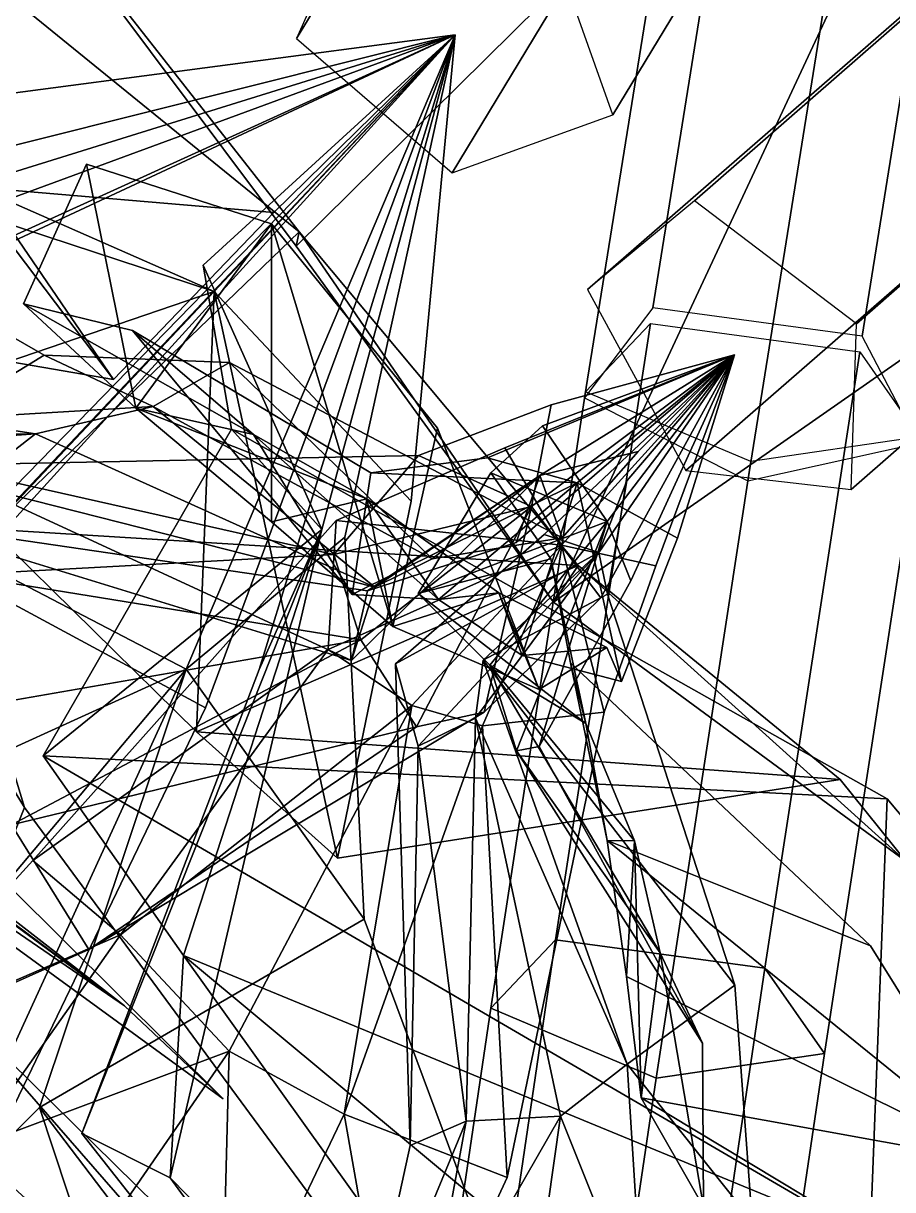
# Model space of a CAD drawing. Header units: metres. Extents: x -488 to 282, y -579 to 399.
# Drawn here: x -252.15 to -238.65, y -364.3 to -346.18 of the extents above; entities that cross this region are included whole.
import ezdxf

# ---------------------------------------------------------------- set-up
doc = ezdxf.new("R2010")
doc.units = ezdxf.units.M

msp = doc.modelspace()

# ---------------------------------------------------------------- linework, layer by layer
at = {"layer": 'coreopsi_1InfInt', "color": 3}
for points in [[(-240.9213, -341.5443, 255.2567), (-242.3729, -350.5977, 260.4848), (-243.4318, -351.9941, 257.7723), (-241.9906, -343.005, 252.5825)], [(-237.6701, -341.9855, 255.3954), (-239.1217, -351.0389, 260.6235), (-242.3729, -350.5977, 260.4848), (-240.9213, -341.5443, 255.2567)], [(-236.8083, -343.7083, 252.8035), (-238.2495, -352.6974, 257.9933), (-239.1217, -351.0389, 260.6235), (-237.6701, -341.9855, 255.3954)], [(-241.9906, -343.005, 252.5825), (-243.4318, -351.9941, 257.7723), (-240.898, -353.2843, 256.2413), (-239.4632, -344.3347, 251.075)], [(-239.4632, -344.3347, 251.075), (-240.898, -353.2843, 256.2413), (-238.2495, -352.6974, 257.9933), (-236.8083, -343.7083, 252.8035)]]:
    msp.add_3dface(points, dxfattribs=at)
at = {"layer": 'coreopsi_1Pdcel', "color": 3}
for points in [[(-243.3317, -338.3416, 257.303), (-246.9448, -344.2492, 264.7418), (-247.9069, -346.4157, 262.5487), (-244.2194, -340.3623, 254.9455)], [(-239.1843, -341.307, 256.1175), (-242.9927, -347.5978, 263.9882), (-243.9251, -344.9756, 265.6263), (-240.2377, -338.9222, 258.0232)], [(-244.2194, -340.3623, 254.9455), (-247.9069, -346.4157, 262.5487), (-245.4907, -348.5013, 262.0574), (-241.6823, -342.2105, 254.1867)], [(-241.6823, -342.2105, 254.1867), (-245.4907, -348.5013, 262.0574), (-242.9927, -347.5978, 263.9882), (-239.1843, -341.307, 256.1175)], [(-235.8844, -343.8315, 64.8122), (-241.7273, -348.9352, 71.753), (-243.3895, -350.313, 69.3364), (-237.269, -344.9812, 62.1173)], [(-233.5367, -345.8803, 65.7023), (-239.209, -350.8438, 72.4722), (-241.7273, -348.9352, 71.753), (-235.8844, -343.8315, 64.8122)], [(-237.269, -344.9812, 62.1173), (-243.3895, -350.313, 69.3364), (-241.8613, -353.126, 68.5545), (-235.7408, -347.7942, 61.3354)], [(-233.4485, -348.3153, 63.5659), (-239.2914, -353.4189, 70.5067), (-239.209, -350.8438, 72.4722), (-233.5367, -345.8803, 65.7023)], [(-235.7408, -347.7942, 61.3354), (-241.8613, -353.126, 68.5545), (-239.2914, -353.4189, 70.5067), (-233.4485, -348.3153, 63.5659)], [(-242.4107, -350.8384, 260.6046), (-243.8829, -360.4156, 264.6508), (-244.8893, -361.4772, 261.7717), (-243.4171, -351.9001, 257.7256)], [(-239.1595, -351.2797, 260.7433), (-240.6317, -360.8568, 264.7894), (-243.8829, -360.4156, 264.6508), (-242.4107, -350.8384, 260.6046)], [(-238.2347, -352.6034, 257.9466), (-239.707, -362.1805, 261.9927), (-240.6317, -360.8568, 264.7894), (-239.1595, -351.2797, 260.7433)], [(-243.4171, -351.9001, 257.7256), (-244.8893, -361.4772, 261.7717), (-242.3232, -362.5618, 260.1384), (-240.851, -352.9846, 256.0922)], [(-240.851, -352.9846, 256.0922), (-242.3232, -362.5618, 260.1384), (-239.707, -362.1805, 261.9927), (-238.2347, -352.6034, 257.9466)], [(-243.8829, -360.4156, 264.6508), (-245.3994, -370.6724, 267.5707), (-246.3526, -371.3813, 264.5677), (-244.8893, -361.4772, 261.7717)], [(-240.6317, -360.8568, 264.7894), (-242.1481, -371.1136, 267.7093), (-245.3994, -370.6724, 267.5707), (-243.8829, -360.4156, 264.6508)], [(-239.707, -362.1805, 261.9927), (-241.1703, -372.0846, 264.7888), (-242.1481, -371.1136, 267.7093), (-240.6317, -360.8568, 264.7894)], [(-244.8893, -361.4772, 261.7717), (-246.3526, -371.3813, 264.5677), (-243.7539, -372.2491, 262.8583), (-242.3232, -362.5618, 260.1384)], [(-242.3232, -362.5618, 260.1384), (-243.7539, -372.2491, 262.8583), (-241.1703, -372.0846, 264.7888), (-239.707, -362.1805, 261.9927)]]:
    msp.add_3dface(points, dxfattribs=at)
at = {"layer": 'coreopsi_1Petal1', "color": 3}
for points in [[(-235.7093, -337.5787, 332.8195), (-252.4418, -343.5858, 312.4415), (-247.9126, -349.6403, 311.3873)], [(-235.7093, -337.5787, 332.8195), (-247.9126, -349.6403, 311.3873), (-252.4418, -343.5858, 312.4415)], [(-247.9126, -349.6403, 311.3873), (-243.9171, -355.1699, 310.3417), (-235.7093, -337.5787, 332.8195)], [(-247.9126, -349.6403, 311.3873), (-235.7093, -337.5787, 332.8195), (-243.9171, -355.1699, 310.3417)], [(-243.9171, -355.1699, 310.3417), (-233.0797, -347.6108, 326.2476), (-235.7093, -337.5787, 332.8195)], [(-243.9171, -355.1699, 310.3417), (-235.7093, -337.5787, 332.8195), (-233.0797, -347.6108, 326.2476)], [(-250.7506, -351.7118, 282.6171), (-258.5652, -340.2664, 297.9272), (-256.0791, -350.7954, 284.2635)], [(-250.7506, -351.7118, 282.6171), (-256.0791, -350.7954, 284.2635), (-258.5652, -340.2664, 297.9272)], [(-235.2152, -346.6649, 50.2486), (-242.8921, -342.4447, 51.9), (-236.2393, -345.9399, 47.6554)], [(-235.2152, -346.6649, 50.2486), (-236.2393, -345.9399, 47.6554), (-242.8921, -342.4447, 51.9)], [(-252.4418, -343.5858, 312.4415), (-252.5388, -345.623, 300.3341), (-247.8648, -349.4185, 300.7502)], [(-252.4418, -343.5858, 312.4415), (-247.8648, -349.4185, 300.7502), (-252.5388, -345.623, 300.3341)], [(-247.9126, -349.6403, 311.3873), (-252.4418, -343.5858, 312.4415), (-247.8648, -349.4185, 300.7502)], [(-247.9126, -349.6403, 311.3873), (-247.8648, -349.4185, 300.7502), (-252.4418, -343.5858, 312.4415)], [(-247.8648, -349.4185, 300.7502), (-252.5388, -345.623, 300.3341), (-252.6664, -354.0339, 284.3006)], [(-247.8648, -349.4185, 300.7502), (-252.6664, -354.0339, 284.3006), (-252.5388, -345.623, 300.3341)], [(-253.0247, -348.7104, 273.2462), (-255.7689, -351.0527, 269.7532), (-245.4458, -346.3568, 263.7885)], [(-253.0247, -348.7104, 273.2462), (-245.4458, -346.3568, 263.7885), (-255.7689, -351.0527, 269.7532)], [(-245.4458, -346.3568, 263.7885), (-255.1933, -349.9435, 268.7256), (-253.4584, -354.5793, 268.3291)], [(-245.4458, -346.3568, 263.7885), (-253.4584, -354.5793, 268.3291), (-255.1933, -349.9435, 268.7256)], [(-245.4458, -346.3568, 263.7885), (-252.8304, -347.3282, 272.5508), (-255.1352, -350.8815, 269.9586)], [(-245.4458, -346.3568, 263.7885), (-255.1352, -350.8815, 269.9586), (-252.8304, -347.3282, 272.5508)], [(-255.1352, -350.8815, 269.9586), (-253.5679, -355.278, 268.106), (-245.4458, -346.3568, 263.7885)], [(-255.1352, -350.8815, 269.9586), (-245.4458, -346.3568, 263.7885), (-253.5679, -355.278, 268.106)], [(-249.189, -350.3438, 274.8574), (-253.6038, -348.404, 273.4556), (-245.4458, -346.3568, 263.7885)], [(-249.189, -350.3438, 274.8574), (-245.4458, -346.3568, 263.7885), (-253.6038, -348.404, 273.4556)], [(-253.4584, -354.5793, 268.3291), (-249.3241, -356.8104, 270.1035), (-245.4458, -346.3568, 263.7885)], [(-253.4584, -354.5793, 268.3291), (-245.4458, -346.3568, 263.7885), (-249.3241, -356.8104, 270.1035)], [(-245.4458, -346.3568, 263.7885), (-253.0561, -354.4243, 266.8305), (-249.6227, -356.2126, 269.9403)], [(-245.4458, -346.3568, 263.7885), (-249.6227, -356.2126, 269.9403), (-253.0561, -354.4243, 266.8305)], [(-245.4458, -346.3568, 263.7885), (-248.2621, -349.1183, 274.5911), (-253.0247, -348.7104, 273.2462)], [(-245.4458, -346.3568, 263.7885), (-253.0247, -348.7104, 273.2462), (-248.2621, -349.1183, 274.5911)], [(-249.6227, -356.2126, 269.9403), (-247.159, -354.1617, 273.8058), (-245.4458, -346.3568, 263.7885)], [(-249.6227, -356.2126, 269.9403), (-245.4458, -346.3568, 263.7885), (-247.159, -354.1617, 273.8058)], [(-247.5122, -354.0416, 273.2279), (-249.36, -349.9364, 275.4531), (-245.4458, -346.3568, 263.7885)], [(-247.5122, -354.0416, 273.2279), (-245.4458, -346.3568, 263.7885), (-249.36, -349.9364, 275.4531)], [(-245.4458, -346.3568, 263.7885), (-246.1248, -353.599, 272.696), (-249.189, -350.3438, 274.8574)], [(-245.4458, -346.3568, 263.7885), (-249.189, -350.3438, 274.8574), (-246.1248, -353.599, 272.696)], [(-245.4458, -346.3568, 263.7885), (-248.4878, -356.2143, 268.8708), (-247.5122, -354.0416, 273.2279)], [(-245.4458, -346.3568, 263.7885), (-247.5122, -354.0416, 273.2279), (-248.4878, -356.2143, 268.8708)], [(-251.8281, -351.3312, 84.06635), (-258.4596, -347.5121, 85.2788), (-253.4537, -352.3252, 82.4421)], [(-251.8281, -351.3312, 84.06635), (-253.4537, -352.3252, 82.4421), (-258.4596, -347.5121, 85.2788)], [(-238.4435, -359.1935, 309.1234), (-233.0797, -347.6108, 326.2476), (-243.9171, -355.1699, 310.3417)], [(-238.4435, -359.1935, 309.1234), (-243.9171, -355.1699, 310.3417), (-233.0797, -347.6108, 326.2476)], [(-256.8825, -352.969, 283.4609), (-256.2684, -348.0168, 279.9844), (-249.189, -350.3438, 274.8574)], [(-256.8825, -352.969, 283.4609), (-249.189, -350.3438, 274.8574), (-256.2684, -348.0168, 279.9844)], [(-249.189, -350.3438, 274.8574), (-256.2684, -348.0168, 279.9844), (-253.6038, -348.404, 273.4556)], [(-249.189, -350.3438, 274.8574), (-253.6038, -348.404, 273.4556), (-256.2684, -348.0168, 279.9844)], [(-250.4036, -352.1539, 85.7413), (-251.173, -348.3673, 92.2338), (-252.1516, -350.5338, 84.1123)], [(-250.4036, -352.1539, 85.7413), (-252.1516, -350.5338, 84.1123), (-251.173, -348.3673, 92.2338)], [(-248.2973, -349.2904, 94.8851), (-251.173, -348.3673, 92.2338), (-250.4036, -352.1539, 85.7413)], [(-248.2973, -349.2904, 94.8851), (-250.4036, -352.1539, 85.7413), (-251.173, -348.3673, 92.2338)], [(-253.0247, -348.7104, 273.2462), (-250.7506, -351.7118, 282.6171), (-256.0791, -350.7954, 284.2635)], [(-253.0247, -348.7104, 273.2462), (-256.0791, -350.7954, 284.2635), (-250.7506, -351.7118, 282.6171)], [(-248.2621, -349.1183, 274.5911), (-250.7506, -351.7118, 282.6171), (-253.0247, -348.7104, 273.2462)], [(-248.2621, -349.1183, 274.5911), (-253.0247, -348.7104, 273.2462), (-250.7506, -351.7118, 282.6171)], [(-248.2973, -349.2904, 94.8851), (-250.4036, -352.1539, 85.7413), (-248.2989, -353.9239, 86.06894)], [(-248.2973, -349.2904, 94.8851), (-248.2989, -353.9239, 86.06894), (-250.4036, -352.1539, 85.7413)], [(-248.2989, -353.9239, 86.06894), (-246.4109, -355.549, 86.3204), (-248.2973, -349.2904, 94.8851)], [(-248.2989, -353.9239, 86.06894), (-248.2973, -349.2904, 94.8851), (-246.4109, -355.549, 86.3204)], [(-246.4109, -355.549, 86.3204), (-245.7194, -352.4674, 93.1246), (-248.2973, -349.2904, 94.8851)], [(-246.4109, -355.549, 86.3204), (-248.2973, -349.2904, 94.8851), (-245.7194, -352.4674, 93.1246)], [(-252.6664, -354.0339, 284.3006), (-243.5344, -354.5982, 299.1338), (-247.8648, -349.4185, 300.7502)], [(-252.6664, -354.0339, 284.3006), (-247.8648, -349.4185, 300.7502), (-243.5344, -354.5982, 299.1338)], [(-247.8648, -349.4185, 300.7502), (-243.9171, -355.1699, 310.3417), (-247.9126, -349.6403, 311.3873)], [(-247.8648, -349.4185, 300.7502), (-247.9126, -349.6403, 311.3873), (-243.9171, -355.1699, 310.3417)], [(-247.8648, -349.4185, 300.7502), (-243.5344, -354.5982, 299.1338), (-243.9171, -355.1699, 310.3417)], [(-247.8648, -349.4185, 300.7502), (-243.9171, -355.1699, 310.3417), (-243.5344, -354.5982, 299.1338)], [(-256.1708, -351.7409, 231.0358), (-252.1332, -358.361, 238.7189), (-254.7866, -349.6075, 236.88)], [(-256.1708, -351.7409, 231.0358), (-254.7866, -349.6075, 236.88), (-252.1332, -358.361, 238.7189)], [(-247.5122, -354.0416, 273.2279), (-248.9202, -352.4821, 282.0259), (-249.36, -349.9364, 275.4531)], [(-247.5122, -354.0416, 273.2279), (-249.36, -349.9364, 275.4531), (-248.9202, -352.4821, 282.0259)], [(-252.6664, -354.0339, 284.3006), (-256.8825, -352.969, 283.4609), (-249.189, -350.3438, 274.8574)], [(-252.6664, -354.0339, 284.3006), (-249.189, -350.3438, 274.8574), (-256.8825, -352.969, 283.4609)], [(-249.189, -350.3438, 274.8574), (-249.464, -357.1829, 284.2493), (-252.6664, -354.0339, 284.3006)], [(-249.189, -350.3438, 274.8574), (-252.6664, -354.0339, 284.3006), (-249.464, -357.1829, 284.2493)], [(-249.189, -350.3438, 274.8574), (-247.2706, -359.1448, 279.4241), (-249.464, -357.1829, 284.2493)], [(-249.189, -350.3438, 274.8574), (-249.464, -357.1829, 284.2493), (-247.2706, -359.1448, 279.4241)], [(-246.1248, -353.599, 272.696), (-247.2706, -359.1448, 279.4241), (-249.189, -350.3438, 274.8574)], [(-246.1248, -353.599, 272.696), (-249.189, -350.3438, 274.8574), (-247.2706, -359.1448, 279.4241)], [(-248.5786, -352.5651, 81.6992), (-252.1516, -350.5338, 84.1123), (-250.4559, -350.9486, 80.4317)], [(-248.5786, -352.5651, 81.6992), (-250.4559, -350.9486, 80.4317), (-252.1516, -350.5338, 84.1123)], [(-250.4036, -352.1539, 85.7413), (-252.1516, -350.5338, 84.1123), (-248.5786, -352.5651, 81.6992)], [(-250.4036, -352.1539, 85.7413), (-248.5786, -352.5651, 81.6992), (-252.1516, -350.5338, 84.1123)], [(-250.5806, -361.4425, 264.9748), (-257.9437, -356.0233, 266.0437), (-264.412, -350.6892, 250.9061)], [(-250.5806, -361.4425, 264.9748), (-264.412, -350.6892, 250.9061), (-257.9437, -356.0233, 266.0437)], [(-250.5806, -361.4425, 264.9748), (-264.412, -350.6892, 250.9061), (-261.1226, -353.5982, 246.3287)], [(-250.5806, -361.4425, 264.9748), (-261.1226, -353.5982, 246.3287), (-264.412, -350.6892, 250.9061)], [(-247.0416, -355.0524, 75.4941), (-250.4559, -350.9486, 80.4317), (-246.7529, -353.1629, 74.3922)], [(-247.0416, -355.0524, 75.4941), (-246.7529, -353.1629, 74.3922), (-250.4559, -350.9486, 80.4317)], [(-248.5786, -352.5651, 81.6992), (-250.4559, -350.9486, 80.4317), (-247.0416, -355.0524, 75.4941)], [(-248.5786, -352.5651, 81.6992), (-247.0416, -355.0524, 75.4941), (-250.4559, -350.9486, 80.4317)], [(-250.1342, -352.1288, 80.08927), (-251.8281, -351.3312, 84.06635), (-253.4537, -352.3252, 82.4421)], [(-250.1342, -352.1288, 80.08927), (-253.4537, -352.3252, 82.4421), (-251.8281, -351.3312, 84.06635)], [(-248.9506, -351.4486, 81.4398), (-251.8281, -351.3312, 84.06635), (-250.1342, -352.1288, 80.08927)], [(-248.9506, -351.4486, 81.4398), (-250.1342, -352.1288, 80.08927), (-251.8281, -351.3312, 84.06635)], [(-243.5486, -353.3139, 73.7014), (-244.9428, -352.9266, 72.5946), (-241.1037, -351.3294, 70.5164)], [(-243.5486, -353.3139, 73.7014), (-241.1037, -351.3294, 70.5164), (-244.9428, -352.9266, 72.5946)], [(-241.1037, -351.3294, 70.5164), (-244.6732, -352.77, 72.1251), (-243.7905, -354.2828, 72.5457)], [(-241.1037, -351.3294, 70.5164), (-243.7905, -354.2828, 72.5457), (-244.6732, -352.77, 72.1251)], [(-244.1301, -353.1999, 73.237), (-244.4951, -354.2428, 71.7887), (-241.1037, -351.3294, 70.5164)], [(-244.1301, -353.1999, 73.237), (-241.1037, -351.3294, 70.5164), (-244.4951, -354.2428, 71.7887)], [(-241.1037, -351.3294, 70.5164), (-243.9501, -352.1055, 73.466), (-244.2594, -353.6827, 72.6525)], [(-241.1037, -351.3294, 70.5164), (-244.2594, -353.6827, 72.6525), (-243.9501, -352.1055, 73.466)], [(-244.2594, -353.6827, 72.6525), (-243.1806, -355.1001, 72.2706), (-241.1037, -351.3294, 70.5164)], [(-244.2594, -353.6827, 72.6525), (-241.1037, -351.3294, 70.5164), (-243.1806, -355.1001, 72.2706)], [(-241.1037, -351.3294, 70.5164), (-242.5995, -352.828, 74.1111), (-244.1301, -353.1999, 73.237)], [(-241.1037, -351.3294, 70.5164), (-244.1301, -353.1999, 73.237), (-242.5995, -352.828, 74.1111)], [(-243.0796, -353.9141, 73.5945), (-244.0888, -352.4296, 73.9057), (-241.1037, -351.3294, 70.5164)], [(-243.0796, -353.9141, 73.5945), (-241.1037, -351.3294, 70.5164), (-244.0888, -352.4296, 73.9057)], [(-241.1037, -351.3294, 70.5164), (-244.0632, -354.118, 71.4488), (-243.209, -354.3969, 73.01007)], [(-241.1037, -351.3294, 70.5164), (-243.209, -354.3969, 73.01007), (-244.0632, -354.118, 71.4488)], [(-243.7905, -354.2828, 72.5457), (-242.3266, -354.6031, 73.5817), (-241.1037, -351.3294, 70.5164)], [(-243.7905, -354.2828, 72.5457), (-241.1037, -351.3294, 70.5164), (-242.3266, -354.6031, 73.5817)], [(-241.1037, -351.3294, 70.5164), (-241.9895, -354.1761, 73.4348), (-243.5486, -353.3139, 73.7014)], [(-241.1037, -351.3294, 70.5164), (-243.5486, -353.3139, 73.7014), (-241.9895, -354.1761, 73.4348)], [(-243.209, -354.3969, 73.01007), (-242.7742, -353.2869, 74.3876), (-241.1037, -351.3294, 70.5164)], [(-243.209, -354.3969, 73.01007), (-241.1037, -351.3294, 70.5164), (-242.7742, -353.2869, 74.3876)], [(-241.1037, -351.3294, 70.5164), (-242.7126, -354.8405, 72.09392), (-243.0796, -353.9141, 73.5945)], [(-241.1037, -351.3294, 70.5164), (-243.0796, -353.9141, 73.5945), (-242.7126, -354.8405, 72.09392)], [(-245.8009, -354.4973, 76.8838), (-248.9506, -351.4486, 81.4398), (-250.1342, -352.1288, 80.08927)], [(-245.8009, -354.4973, 76.8838), (-250.1342, -352.1288, 80.08927), (-248.9506, -351.4486, 81.4398)], [(-243.7808, -354.1726, 76.7519), (-248.9506, -351.4486, 81.4398), (-245.8009, -354.4973, 76.8838)], [(-243.7808, -354.1726, 76.7519), (-245.8009, -354.4973, 76.8838), (-248.9506, -351.4486, 81.4398)], [(-253.3285, -361.3507, 232.944), (-252.1332, -358.361, 238.7189), (-256.1708, -351.7409, 231.0358)], [(-253.3285, -361.3507, 232.944), (-256.1708, -351.7409, 231.0358), (-252.1332, -358.361, 238.7189)], [(-251.9643, -352.5534, 78.4121), (-250.1342, -352.1288, 80.08927), (-253.4537, -352.3252, 82.4421)], [(-251.9643, -352.5534, 78.4121), (-253.4537, -352.3252, 82.4421), (-250.1342, -352.1288, 80.08927)], [(-246.6908, -354.9371, 75.5916), (-250.1342, -352.1288, 80.08927), (-251.9643, -352.5534, 78.4121)], [(-246.6908, -354.9371, 75.5916), (-251.9643, -352.5534, 78.4121), (-250.1342, -352.1288, 80.08927)], [(-250.4036, -352.1539, 85.7413), (-248.5786, -352.5651, 81.6992), (-246.8135, -353.5635, 82.5247)], [(-250.4036, -352.1539, 85.7413), (-246.8135, -353.5635, 82.5247), (-248.5786, -352.5651, 81.6992)], [(-248.2989, -353.9239, 86.06894), (-250.4036, -352.1539, 85.7413), (-246.8135, -353.5635, 82.5247)], [(-248.2989, -353.9239, 86.06894), (-246.8135, -353.5635, 82.5247), (-250.4036, -352.1539, 85.7413)], [(-245.8009, -354.4973, 76.8838), (-250.1342, -352.1288, 80.08927), (-246.6908, -354.9371, 75.5916)], [(-245.8009, -354.4973, 76.8838), (-246.6908, -354.9371, 75.5916), (-250.1342, -352.1288, 80.08927)], [(-243.9501, -352.1055, 73.466), (-246.0109, -352.8904, 75.7714), (-244.2594, -353.6827, 72.6525)], [(-243.9501, -352.1055, 73.466), (-244.2594, -353.6827, 72.6525), (-246.0109, -352.8904, 75.7714)], [(-251.9643, -352.5534, 78.4121), (-253.4537, -352.3252, 82.4421), (-255.1384, -352.5826, 80.6079)], [(-251.9643, -352.5534, 78.4121), (-255.1384, -352.5826, 80.6079), (-253.4537, -352.3252, 82.4421)], [(-256.9715, -352.9133, 78.5583), (-252.9759, -353.3408, 76.6371), (-251.9643, -352.5534, 78.4121)], [(-256.9715, -352.9133, 78.5583), (-251.9643, -352.5534, 78.4121), (-252.9759, -353.3408, 76.6371)], [(-255.1384, -352.5826, 80.6079), (-256.9715, -352.9133, 78.5583), (-251.9643, -352.5534, 78.4121)], [(-255.1384, -352.5826, 80.6079), (-251.9643, -352.5534, 78.4121), (-256.9715, -352.9133, 78.5583)], [(-251.9643, -352.5534, 78.4121), (-252.9759, -353.3408, 76.6371), (-246.6908, -354.9371, 75.5916)], [(-251.9643, -352.5534, 78.4121), (-246.6908, -354.9371, 75.5916), (-252.9759, -353.3408, 76.6371)], [(-251.8453, -357.5551, 283.6673), (-248.9202, -352.4821, 282.0259), (-247.5122, -354.0416, 273.2279)], [(-251.8453, -357.5551, 283.6673), (-247.5122, -354.0416, 273.2279), (-248.9202, -352.4821, 282.0259)], [(-251.8453, -357.5551, 283.6673), (-238.734, -358.2258, 298.8149), (-248.9202, -352.4821, 282.0259)], [(-251.8453, -357.5551, 283.6673), (-248.9202, -352.4821, 282.0259), (-238.734, -358.2258, 298.8149)], [(-245.7035, -355.1307, 76.3799), (-248.5786, -352.5651, 81.6992), (-247.0416, -355.0524, 75.4941)], [(-245.7035, -355.1307, 76.3799), (-247.0416, -355.0524, 75.4941), (-248.5786, -352.5651, 81.6992)], [(-246.8135, -353.5635, 82.5247), (-248.5786, -352.5651, 81.6992), (-245.7035, -355.1307, 76.3799)], [(-246.8135, -353.5635, 82.5247), (-245.7035, -355.1307, 76.3799), (-248.5786, -352.5651, 81.6992)], [(-244.1391, -356.5245, 86.7155), (-245.7194, -352.4674, 93.1246), (-246.4109, -355.549, 86.3204)], [(-244.1391, -356.5245, 86.7155), (-246.4109, -355.549, 86.3204), (-245.7194, -352.4674, 93.1246)], [(-243.0796, -353.9141, 73.5945), (-244.8898, -353.1625, 76.2262), (-244.0888, -352.4296, 73.9057)], [(-243.0796, -353.9141, 73.5945), (-244.0888, -352.4296, 73.9057), (-244.8898, -353.1625, 76.2262)], [(-244.6732, -352.77, 72.1251), (-247.2919, -353.9007, 73.5538), (-243.7905, -354.2828, 72.5457)], [(-244.6732, -352.77, 72.1251), (-243.7905, -354.2828, 72.5457), (-247.2919, -353.9007, 73.5538)], [(-246.0109, -352.8904, 75.7714), (-253.4946, -353.0396, 75.461), (-247.3267, -354.4289, 75.4469)], [(-246.0109, -352.8904, 75.7714), (-247.3267, -354.4289, 75.4469), (-253.4946, -353.0396, 75.461)], [(-244.2594, -353.6827, 72.6525), (-246.0109, -352.8904, 75.7714), (-247.3267, -354.4289, 75.4469)], [(-244.2594, -353.6827, 72.6525), (-247.3267, -354.4289, 75.4469), (-246.0109, -352.8904, 75.7714)], [(-243.5486, -353.3139, 73.7014), (-246.7529, -353.1629, 74.3922), (-244.9428, -352.9266, 72.5946)], [(-243.5486, -353.3139, 73.7014), (-244.9428, -352.9266, 72.5946), (-246.7529, -353.1629, 74.3922)], [(-242.5995, -352.828, 74.1111), (-243.7808, -354.1726, 76.7519), (-244.1301, -353.1999, 73.237)], [(-242.5995, -352.828, 74.1111), (-244.1301, -353.1999, 73.237), (-243.7808, -354.1726, 76.7519)], [(-247.3267, -354.4289, 75.4469), (-253.4946, -353.0396, 75.461), (-253.1508, -354.7433, 74.6444)], [(-247.3267, -354.4289, 75.4469), (-253.1508, -354.7433, 74.6444), (-253.4946, -353.0396, 75.461)], [(-246.6908, -354.9371, 75.5916), (-247.0529, -356.0739, 74.5156), (-244.1301, -353.1999, 73.237)], [(-246.6908, -354.9371, 75.5916), (-244.1301, -353.1999, 73.237), (-247.0529, -356.0739, 74.5156)], [(-247.0529, -356.0739, 74.5156), (-246.8032, -354.9958, 72.607), (-244.1301, -353.1999, 73.237)], [(-247.0529, -356.0739, 74.5156), (-244.1301, -353.1999, 73.237), (-246.8032, -354.9958, 72.607)], [(-247.0416, -355.0524, 75.4941), (-246.7529, -353.1629, 74.3922), (-243.5486, -353.3139, 73.7014)], [(-247.0416, -355.0524, 75.4941), (-243.5486, -353.3139, 73.7014), (-246.7529, -353.1629, 74.3922)], [(-245.7035, -355.1307, 76.3799), (-247.0416, -355.0524, 75.4941), (-243.5486, -353.3139, 73.7014)], [(-245.7035, -355.1307, 76.3799), (-243.5486, -353.3139, 73.7014), (-247.0416, -355.0524, 75.4941)], [(-244.1301, -353.1999, 73.237), (-246.8032, -354.9958, 72.607), (-244.4951, -354.2428, 71.7887)], [(-244.1301, -353.1999, 73.237), (-244.4951, -354.2428, 71.7887), (-246.8032, -354.9958, 72.607)], [(-244.1301, -353.1999, 73.237), (-245.8009, -354.4973, 76.8838), (-246.6908, -354.9371, 75.5916)], [(-244.1301, -353.1999, 73.237), (-246.6908, -354.9371, 75.5916), (-245.8009, -354.4973, 76.8838)], [(-246.0201, -355.0349, 76.516), (-244.8898, -353.1625, 76.2262), (-243.0796, -353.9141, 73.5945)], [(-246.0201, -355.0349, 76.516), (-243.0796, -353.9141, 73.5945), (-244.8898, -353.1625, 76.2262)], [(-246.0201, -355.0349, 76.516), (-243.9585, -354.4943, 83.4685), (-244.8898, -353.1625, 76.2262)], [(-246.0201, -355.0349, 76.516), (-244.8898, -353.1625, 76.2262), (-243.9585, -354.4943, 83.4685)], [(-244.1301, -353.1999, 73.237), (-243.7808, -354.1726, 76.7519), (-245.8009, -354.4973, 76.8838)], [(-244.1301, -353.1999, 73.237), (-245.8009, -354.4973, 76.8838), (-243.7808, -354.1726, 76.7519)], [(-243.5486, -353.3139, 73.7014), (-244.4032, -355.9999, 76.8365), (-245.7035, -355.1307, 76.3799)], [(-243.5486, -353.3139, 73.7014), (-245.7035, -355.1307, 76.3799), (-244.4032, -355.9999, 76.8365)], [(-243.5486, -353.3139, 73.7014), (-242.8582, -356.401, 75.5496), (-244.4032, -355.9999, 76.8365)], [(-243.5486, -353.3139, 73.7014), (-244.4032, -355.9999, 76.8365), (-242.8582, -356.401, 75.5496)], [(-241.9895, -354.1761, 73.4348), (-242.8582, -356.401, 75.5496), (-243.5486, -353.3139, 73.7014)], [(-241.9895, -354.1761, 73.4348), (-243.5486, -353.3139, 73.7014), (-242.8582, -356.401, 75.5496)], [(-243.209, -354.3969, 73.01007), (-243.0785, -355.0476, 76.2236), (-242.7742, -353.2869, 74.3876)], [(-243.209, -354.3969, 73.01007), (-242.7742, -353.2869, 74.3876), (-243.0785, -355.0476, 76.2236)], [(-252.9759, -353.3408, 76.6371), (-253.9932, -353.9403, 74.1173), (-247.0529, -356.0739, 74.5156)], [(-252.9759, -353.3408, 76.6371), (-247.0529, -356.0739, 74.5156), (-253.9932, -353.9403, 74.1173)], [(-246.6908, -354.9371, 75.5916), (-252.9759, -353.3408, 76.6371), (-247.0529, -356.0739, 74.5156)], [(-246.6908, -354.9371, 75.5916), (-247.0529, -356.0739, 74.5156), (-252.9759, -353.3408, 76.6371)], [(-261.1226, -353.5982, 246.3287), (-258.2331, -356.1931, 242.1095), (-250.5806, -361.4425, 264.9748)], [(-261.1226, -353.5982, 246.3287), (-250.5806, -361.4425, 264.9748), (-258.2331, -356.1931, 242.1095)], [(-246.8135, -353.5635, 82.5247), (-246.4109, -355.549, 86.3204), (-248.2989, -353.9239, 86.06894)], [(-246.8135, -353.5635, 82.5247), (-248.2989, -353.9239, 86.06894), (-246.4109, -355.549, 86.3204)], [(-244.2594, -353.6827, 72.6525), (-247.3267, -354.4289, 75.4469), (-246.9103, -355.7567, 74.5993)], [(-244.2594, -353.6827, 72.6525), (-246.9103, -355.7567, 74.5993), (-247.3267, -354.4289, 75.4469)], [(-246.9103, -355.7567, 74.5993), (-246.0429, -357.1074, 74.5309), (-244.2594, -353.6827, 72.6525)], [(-246.9103, -355.7567, 74.5993), (-244.2594, -353.6827, 72.6525), (-246.0429, -357.1074, 74.5309)], [(-245.7035, -355.1307, 76.3799), (-244.7649, -355.0244, 82.6313), (-246.8135, -353.5635, 82.5247)], [(-245.7035, -355.1307, 76.3799), (-246.8135, -353.5635, 82.5247), (-244.7649, -355.0244, 82.6313)], [(-246.8135, -353.5635, 82.5247), (-244.7649, -355.0244, 82.6313), (-246.4109, -355.549, 86.3204)], [(-246.8135, -353.5635, 82.5247), (-246.4109, -355.549, 86.3204), (-244.7649, -355.0244, 82.6313)], [(-246.0429, -357.1074, 74.5309), (-244.9919, -356.8809, 72.6044), (-244.2594, -353.6827, 72.6525)], [(-246.0429, -357.1074, 74.5309), (-244.2594, -353.6827, 72.6525), (-244.9919, -356.8809, 72.6044)], [(-244.2594, -353.6827, 72.6525), (-244.9919, -356.8809, 72.6044), (-243.1806, -355.1001, 72.2706)], [(-244.2594, -353.6827, 72.6525), (-243.1806, -355.1001, 72.2706), (-244.9919, -356.8809, 72.6044)], [(-247.0529, -356.0739, 74.5156), (-253.9932, -353.9403, 74.1173), (-246.8032, -354.9958, 72.607)], [(-247.0529, -356.0739, 74.5156), (-246.8032, -354.9958, 72.607), (-253.9932, -353.9403, 74.1173)], [(-249.464, -357.1829, 284.2493), (-243.5344, -354.5982, 299.1338), (-252.6664, -354.0339, 284.3006)], [(-249.464, -357.1829, 284.2493), (-252.6664, -354.0339, 284.3006), (-243.5344, -354.5982, 299.1338)], [(-247.2919, -353.9007, 73.5538), (-252.0062, -359.184, 71.1071), (-247.4146, -355.9064, 73.9613)], [(-247.2919, -353.9007, 73.5538), (-247.4146, -355.9064, 73.9613), (-252.0062, -359.184, 71.1071)], [(-249.6627, -360.6578, 281.3817), (-251.8453, -357.5551, 283.6673), (-247.5122, -354.0416, 273.2279)], [(-249.6627, -360.6578, 281.3817), (-247.5122, -354.0416, 273.2279), (-251.8453, -357.5551, 283.6673)], [(-248.4878, -356.2143, 268.8708), (-251.2447, -363.4246, 273.0836), (-247.5122, -354.0416, 273.2279)], [(-248.4878, -356.2143, 268.8708), (-247.5122, -354.0416, 273.2279), (-251.2447, -363.4246, 273.0836)], [(-247.5122, -354.0416, 273.2279), (-251.2447, -363.4246, 273.0836), (-249.8694, -364.1151, 278.5218)], [(-247.5122, -354.0416, 273.2279), (-249.8694, -364.1151, 278.5218), (-251.2447, -363.4246, 273.0836)], [(-247.5122, -354.0416, 273.2279), (-249.8694, -364.1151, 278.5218), (-249.6627, -360.6578, 281.3817)], [(-247.5122, -354.0416, 273.2279), (-249.6627, -360.6578, 281.3817), (-249.8694, -364.1151, 278.5218)], [(-243.7905, -354.2828, 72.5457), (-247.2919, -353.9007, 73.5538), (-247.4146, -355.9064, 73.9613)], [(-243.7905, -354.2828, 72.5457), (-247.4146, -355.9064, 73.9613), (-247.2919, -353.9007, 73.5538)], [(-244.9074, -356.1495, 76.1985), (-246.0201, -355.0349, 76.516), (-243.0796, -353.9141, 73.5945)], [(-244.9074, -356.1495, 76.1985), (-243.0796, -353.9141, 73.5945), (-246.0201, -355.0349, 76.516)], [(-243.0796, -353.9141, 73.5945), (-244.491, -357.4774, 75.3509), (-244.9074, -356.1495, 76.1985)], [(-243.0796, -353.9141, 73.5945), (-244.9074, -356.1495, 76.1985), (-244.491, -357.4774, 75.3509)], [(-243.0796, -353.9141, 73.5945), (-244.1393, -357.4113, 73.332), (-244.491, -357.4774, 75.3509)], [(-243.0796, -353.9141, 73.5945), (-244.491, -357.4774, 75.3509), (-244.1393, -357.4113, 73.332)], [(-242.7126, -354.8405, 72.09392), (-244.1393, -357.4113, 73.332), (-243.0796, -353.9141, 73.5945)], [(-242.7126, -354.8405, 72.09392), (-243.0796, -353.9141, 73.5945), (-244.1393, -357.4113, 73.332)], [(-249.6227, -356.2126, 269.9403), (-246.8553, -360.092, 277.6287), (-247.159, -354.1617, 273.8058)], [(-249.6227, -356.2126, 269.9403), (-247.159, -354.1617, 273.8058), (-246.8553, -360.092, 277.6287)], [(-244.0632, -354.118, 71.4488), (-246.3694, -356.1291, 72.3515), (-243.209, -354.3969, 73.01007)], [(-244.0632, -354.118, 71.4488), (-243.209, -354.3969, 73.01007), (-246.3694, -356.1291, 72.3515)], [(-243.7905, -354.2828, 72.5457), (-247.4146, -355.9064, 73.9613), (-246.1142, -356.7756, 74.4179)], [(-243.7905, -354.2828, 72.5457), (-246.1142, -356.7756, 74.4179), (-247.4146, -355.9064, 73.9613)], [(-243.209, -354.3969, 73.01007), (-246.3694, -356.1291, 72.3515), (-246.0168, -357.4089, 73.914)], [(-243.209, -354.3969, 73.01007), (-246.0168, -357.4089, 73.914), (-246.3694, -356.1291, 72.3515)], [(-246.1142, -356.7756, 74.4179), (-245.0213, -357.0899, 75.5529), (-243.7905, -354.2828, 72.5457)], [(-246.1142, -356.7756, 74.4179), (-243.7905, -354.2828, 72.5457), (-245.0213, -357.0899, 75.5529)], [(-243.209, -354.3969, 73.01007), (-246.0168, -357.4089, 73.914), (-245.127, -356.9692, 75.2062)], [(-243.209, -354.3969, 73.01007), (-245.127, -356.9692, 75.2062), (-246.0168, -357.4089, 73.914)], [(-245.127, -356.9692, 75.2062), (-245.0101, -356.0684, 76.5313), (-243.209, -354.3969, 73.01007)], [(-245.127, -356.9692, 75.2062), (-243.209, -354.3969, 73.01007), (-245.0101, -356.0684, 76.5313)], [(-245.0213, -357.0899, 75.5529), (-243.1288, -356.8804, 74.4384), (-243.7905, -354.2828, 72.5457)], [(-245.0213, -357.0899, 75.5529), (-243.7905, -354.2828, 72.5457), (-243.1288, -356.8804, 74.4384)], [(-245.0101, -356.0684, 76.5313), (-243.0785, -355.0476, 76.2236), (-243.209, -354.3969, 73.01007)], [(-245.0101, -356.0684, 76.5313), (-243.209, -354.3969, 73.01007), (-243.0785, -355.0476, 76.2236)], [(-243.7905, -354.2828, 72.5457), (-243.1288, -356.8804, 74.4384), (-242.3266, -354.6031, 73.5817)], [(-243.7905, -354.2828, 72.5457), (-242.3266, -354.6031, 73.5817), (-243.1288, -356.8804, 74.4384)], [(-253.0561, -354.4243, 266.8305), (-258.8134, -360.3947, 269.7534), (-249.6227, -356.2126, 269.9403)], [(-253.0561, -354.4243, 266.8305), (-249.6227, -356.2126, 269.9403), (-258.8134, -360.3947, 269.7534)], [(-253.4584, -354.5793, 268.3291), (-252.3504, -363.1081, 271.1311), (-249.3241, -356.8104, 270.1035)], [(-253.4584, -354.5793, 268.3291), (-249.3241, -356.8104, 270.1035), (-252.3504, -363.1081, 271.1311)], [(-247.3267, -354.4289, 75.4469), (-253.1508, -354.7433, 74.6444), (-246.9103, -355.7567, 74.5993)], [(-247.3267, -354.4289, 75.4469), (-246.9103, -355.7567, 74.5993), (-253.1508, -354.7433, 74.6444)], [(-243.4127, -357.0565, 82.5299), (-243.9585, -354.4943, 83.4685), (-246.0201, -355.0349, 76.516)], [(-243.4127, -357.0565, 82.5299), (-246.0201, -355.0349, 76.516), (-243.9585, -354.4943, 83.4685)], [(-243.4127, -357.0565, 82.5299), (-243.6528, -356.1109, 87.195), (-243.9585, -354.4943, 83.4685)], [(-243.4127, -357.0565, 82.5299), (-243.9585, -354.4943, 83.4685), (-243.6528, -356.1109, 87.195)], [(-246.9103, -355.7567, 74.5993), (-253.1508, -354.7433, 74.6444), (-253.1098, -356.8299, 73.2348)], [(-246.9103, -355.7567, 74.5993), (-253.1098, -356.8299, 73.2348), (-253.1508, -354.7433, 74.6444)], [(-249.464, -357.1829, 284.2493), (-239.4632, -357.9221, 298.5033), (-243.5344, -354.5982, 299.1338)], [(-249.464, -357.1829, 284.2493), (-243.5344, -354.5982, 299.1338), (-239.4632, -357.9221, 298.5033)], [(-243.5344, -354.5982, 299.1338), (-238.4435, -359.1935, 309.1234), (-243.9171, -355.1699, 310.3417)], [(-243.5344, -354.5982, 299.1338), (-243.9171, -355.1699, 310.3417), (-238.4435, -359.1935, 309.1234)], [(-239.4632, -357.9221, 298.5033), (-238.4435, -359.1935, 309.1234), (-243.5344, -354.5982, 299.1338)], [(-239.4632, -357.9221, 298.5033), (-243.5344, -354.5982, 299.1338), (-238.4435, -359.1935, 309.1234)], [(-244.7649, -355.0244, 82.6313), (-244.1391, -356.5245, 86.7155), (-246.4109, -355.549, 86.3204)], [(-244.7649, -355.0244, 82.6313), (-246.4109, -355.549, 86.3204), (-244.1391, -356.5245, 86.7155)], [(-244.9074, -356.1495, 76.1985), (-243.4127, -357.0565, 82.5299), (-246.0201, -355.0349, 76.516)], [(-244.9074, -356.1495, 76.1985), (-246.0201, -355.0349, 76.516), (-243.4127, -357.0565, 82.5299)], [(-244.4032, -355.9999, 76.8365), (-244.7649, -355.0244, 82.6313), (-245.7035, -355.1307, 76.3799)], [(-244.4032, -355.9999, 76.8365), (-245.7035, -355.1307, 76.3799), (-244.7649, -355.0244, 82.6313)], [(-245.0101, -356.0684, 76.5313), (-241.1002, -361.118, 80.00894), (-243.0785, -355.0476, 76.2236)], [(-245.0101, -356.0684, 76.5313), (-243.0785, -355.0476, 76.2236), (-241.1002, -361.118, 80.00894)], [(-244.4032, -355.9999, 76.8365), (-243.0872, -355.8743, 83.01914), (-244.7649, -355.0244, 82.6313)], [(-244.4032, -355.9999, 76.8365), (-244.7649, -355.0244, 82.6313), (-243.0872, -355.8743, 83.01914)], [(-243.0872, -355.8743, 83.01914), (-244.1391, -356.5245, 86.7155), (-244.7649, -355.0244, 82.6313)], [(-243.0872, -355.8743, 83.01914), (-244.7649, -355.0244, 82.6313), (-244.1391, -356.5245, 86.7155)], [(-253.1098, -356.8299, 73.2348), (-252.3338, -358.6302, 72.2599), (-246.9103, -355.7567, 74.5993)], [(-253.1098, -356.8299, 73.2348), (-246.9103, -355.7567, 74.5993), (-252.3338, -358.6302, 72.2599)], [(-246.9103, -355.7567, 74.5993), (-252.3338, -358.6302, 72.2599), (-246.0429, -357.1074, 74.5309)], [(-246.9103, -355.7567, 74.5993), (-246.0429, -357.1074, 74.5309), (-252.3338, -358.6302, 72.2599)], [(-247.4146, -355.9064, 73.9613), (-252.0062, -359.184, 71.1071), (-250.6434, -360.3369, 71.8149)], [(-247.4146, -355.9064, 73.9613), (-250.6434, -360.3369, 71.8149), (-252.0062, -359.184, 71.1071)], [(-247.4146, -355.9064, 73.9613), (-250.6434, -360.3369, 71.8149), (-246.1142, -356.7756, 74.4179)], [(-247.4146, -355.9064, 73.9613), (-246.1142, -356.7756, 74.4179), (-250.6434, -360.3369, 71.8149)], [(-242.8582, -356.401, 75.5496), (-243.0872, -355.8743, 83.01914), (-244.4032, -355.9999, 76.8365)], [(-242.8582, -356.401, 75.5496), (-244.4032, -355.9999, 76.8365), (-243.0872, -355.8743, 83.01914)], [(-249.6227, -356.2126, 269.9403), (-258.8134, -360.3947, 269.7534), (-256.9015, -364.8595, 272.6435)], [(-249.6227, -356.2126, 269.9403), (-256.9015, -364.8595, 272.6435), (-258.8134, -360.3947, 269.7534)], [(-253.9981, -357.9716, 238.6765), (-249.0475, -362.8875, 254.9933), (-258.2331, -356.1931, 242.1095)], [(-253.9981, -357.9716, 238.6765), (-258.2331, -356.1931, 242.1095), (-249.0475, -362.8875, 254.9933)], [(-258.2331, -356.1931, 242.1095), (-249.0475, -362.8875, 254.9933), (-250.5806, -361.4425, 264.9748)], [(-258.2331, -356.1931, 242.1095), (-250.5806, -361.4425, 264.9748), (-249.0475, -362.8875, 254.9933)], [(-249.6227, -356.2126, 269.9403), (-256.9015, -364.8595, 272.6435), (-253.4433, -364.5468, 275.4926)], [(-249.6227, -356.2126, 269.9403), (-253.4433, -364.5468, 275.4926), (-256.9015, -364.8595, 272.6435)], [(-253.4433, -364.5468, 275.4926), (-251.8999, -363.0191, 279.3524), (-249.6227, -356.2126, 269.9403)], [(-253.4433, -364.5468, 275.4926), (-249.6227, -356.2126, 269.9403), (-251.8999, -363.0191, 279.3524)], [(-251.8999, -363.0191, 279.3524), (-246.8553, -360.092, 277.6287), (-249.6227, -356.2126, 269.9403)], [(-251.8999, -363.0191, 279.3524), (-249.6227, -356.2126, 269.9403), (-246.8553, -360.092, 277.6287)], [(-246.3694, -356.1291, 72.3515), (-246.1428, -363.6097, 72.6864), (-246.0168, -357.4089, 73.914)], [(-246.3694, -356.1291, 72.3515), (-246.0168, -357.4089, 73.914), (-246.1428, -363.6097, 72.6864)], [(-245.127, -356.9692, 75.2062), (-242.7706, -362.346, 78.1527), (-245.0101, -356.0684, 76.5313)], [(-245.127, -356.9692, 75.2062), (-245.0101, -356.0684, 76.5313), (-242.7706, -362.346, 78.1527)], [(-242.7706, -362.346, 78.1527), (-241.1002, -361.118, 80.00894), (-245.0101, -356.0684, 76.5313)], [(-242.7706, -362.346, 78.1527), (-245.0101, -356.0684, 76.5313), (-241.1002, -361.118, 80.00894)], [(-244.491, -357.4774, 75.3509), (-242.2576, -360.618, 79.8018), (-244.9074, -356.1495, 76.1985)], [(-244.491, -357.4774, 75.3509), (-244.9074, -356.1495, 76.1985), (-242.2576, -360.618, 79.8018)], [(-244.9074, -356.1495, 76.1985), (-242.2576, -360.618, 79.8018), (-242.6599, -358.8792, 81.5786)], [(-244.9074, -356.1495, 76.1985), (-242.6599, -358.8792, 81.5786), (-242.2576, -360.618, 79.8018)], [(-242.6599, -358.8792, 81.5786), (-243.4127, -357.0565, 82.5299), (-244.9074, -356.1495, 76.1985)], [(-242.6599, -358.8792, 81.5786), (-244.9074, -356.1495, 76.1985), (-243.4127, -357.0565, 82.5299)], [(-243.0823, -358.8738, 86.583), (-238.993, -360.5103, 92.7216), (-243.6528, -356.1109, 87.195)], [(-243.0823, -358.8738, 86.583), (-243.6528, -356.1109, 87.195), (-238.993, -360.5103, 92.7216)], [(-243.0823, -358.8738, 86.583), (-243.6528, -356.1109, 87.195), (-243.4127, -357.0565, 82.5299)], [(-243.0823, -358.8738, 86.583), (-243.4127, -357.0565, 82.5299), (-243.6528, -356.1109, 87.195)], [(-246.0429, -357.1074, 74.5309), (-251.1349, -360.564, 70.6577), (-244.9919, -356.8809, 72.6044)], [(-246.0429, -357.1074, 74.5309), (-244.9919, -356.8809, 72.6044), (-251.1349, -360.564, 70.6577)], [(-246.1142, -356.7756, 74.4179), (-250.6434, -360.3369, 71.8149), (-248.9562, -362.1456, 72.2887)], [(-246.1142, -356.7756, 74.4179), (-248.9562, -362.1456, 72.2887), (-250.6434, -360.3369, 71.8149)], [(-248.9562, -362.1456, 72.2887), (-247.1679, -363.1216, 73.09065), (-246.1142, -356.7756, 74.4179)], [(-248.9562, -362.1456, 72.2887), (-246.1142, -356.7756, 74.4179), (-247.1679, -363.1216, 73.09065)], [(-246.1142, -356.7756, 74.4179), (-247.1679, -363.1216, 73.09065), (-245.0213, -357.0899, 75.5529)], [(-246.1142, -356.7756, 74.4179), (-245.0213, -357.0899, 75.5529), (-247.1679, -363.1216, 73.09065)], [(-245.0213, -357.0899, 75.5529), (-244.6375, -364.1097, 73.6945), (-243.1288, -356.8804, 74.4384)], [(-245.0213, -357.0899, 75.5529), (-243.1288, -356.8804, 74.4384), (-244.6375, -364.1097, 73.6945)], [(-252.3338, -358.6302, 72.2599), (-251.1349, -360.564, 70.6577), (-246.0429, -357.1074, 74.5309)], [(-252.3338, -358.6302, 72.2599), (-246.0429, -357.1074, 74.5309), (-251.1349, -360.564, 70.6577)], [(-247.1679, -363.1216, 73.09065), (-244.6375, -364.1097, 73.6945), (-245.0213, -357.0899, 75.5529)], [(-247.1679, -363.1216, 73.09065), (-245.0213, -357.0899, 75.5529), (-244.6375, -364.1097, 73.6945)], [(-246.0168, -357.4089, 73.914), (-245.2742, -363.2326, 74.357), (-245.127, -356.9692, 75.2062)], [(-246.0168, -357.4089, 73.914), (-245.127, -356.9692, 75.2062), (-245.2742, -363.2326, 74.357)], [(-245.127, -356.9692, 75.2062), (-245.2742, -363.2326, 74.357), (-243.8054, -363.1557, 76.4013)], [(-245.127, -356.9692, 75.2062), (-243.8054, -363.1557, 76.4013), (-245.2742, -363.2326, 74.357)], [(-243.8054, -363.1557, 76.4013), (-242.7706, -362.346, 78.1527), (-245.127, -356.9692, 75.2062)], [(-243.8054, -363.1557, 76.4013), (-245.127, -356.9692, 75.2062), (-242.7706, -362.346, 78.1527)], [(-243.0823, -358.8738, 86.583), (-243.4127, -357.0565, 82.5299), (-242.6599, -358.8792, 81.5786)], [(-243.0823, -358.8738, 86.583), (-242.6599, -358.8792, 81.5786), (-243.4127, -357.0565, 82.5299)], [(-247.2706, -359.1448, 279.4241), (-239.4632, -357.9221, 298.5033), (-249.464, -357.1829, 284.2493)], [(-247.2706, -359.1448, 279.4241), (-249.464, -357.1829, 284.2493), (-239.4632, -357.9221, 298.5033)], [(-246.0168, -357.4089, 73.914), (-246.1428, -363.6097, 72.6864), (-245.2742, -363.2326, 74.357)], [(-246.0168, -357.4089, 73.914), (-245.2742, -363.2326, 74.357), (-246.1428, -363.6097, 72.6864)], [(-244.1393, -357.4113, 73.332), (-241.5988, -362.0187, 78.6652), (-244.491, -357.4774, 75.3509)], [(-244.1393, -357.4113, 73.332), (-244.491, -357.4774, 75.3509), (-241.5988, -362.0187, 78.6652)], [(-244.491, -357.4774, 75.3509), (-241.5988, -362.0187, 78.6652), (-242.2576, -360.618, 79.8018)], [(-244.491, -357.4774, 75.3509), (-242.2576, -360.618, 79.8018), (-241.5988, -362.0187, 78.6652)], [(-249.6627, -360.6578, 281.3817), (-238.9944, -365.0565, 295.3342), (-251.8453, -357.5551, 283.6673)], [(-249.6627, -360.6578, 281.3817), (-251.8453, -357.5551, 283.6673), (-238.9944, -365.0565, 295.3342)], [(-238.9944, -365.0565, 295.3342), (-238.734, -358.2258, 298.8149), (-251.8453, -357.5551, 283.6673)], [(-238.9944, -365.0565, 295.3342), (-251.8453, -357.5551, 283.6673), (-238.734, -358.2258, 298.8149)], [(-253.3285, -361.3507, 232.944), (-241.009, -373.4685, 233.8539), (-252.1332, -358.361, 238.7189)], [(-253.3285, -361.3507, 232.944), (-252.1332, -358.361, 238.7189), (-241.009, -373.4685, 233.8539)], [(-238.9944, -365.0565, 295.3342), (-234.1355, -363.712, 307.4663), (-238.734, -358.2258, 298.8149)], [(-238.9944, -365.0565, 295.3342), (-238.734, -358.2258, 298.8149), (-234.1355, -363.712, 307.4663)], [(-252.3338, -358.6302, 72.2599), (-254.8454, -362.2237, 70.3908), (-251.1349, -360.564, 70.6577)], [(-252.3338, -358.6302, 72.2599), (-251.1349, -360.564, 70.6577), (-254.8454, -362.2237, 70.3908)], [(-242.7834, -360.9824, 84.8126), (-243.0823, -358.8738, 86.583), (-242.6599, -358.8792, 81.5786)], [(-242.7834, -360.9824, 84.8126), (-242.6599, -358.8792, 81.5786), (-243.0823, -358.8738, 86.583)], [(-236.8805, -363.9012, 92.2846), (-238.993, -360.5103, 92.7216), (-243.0823, -358.8738, 86.583)], [(-236.8805, -363.9012, 92.2846), (-243.0823, -358.8738, 86.583), (-238.993, -360.5103, 92.7216)], [(-236.8805, -363.9012, 92.2846), (-243.0823, -358.8738, 86.583), (-242.7834, -360.9824, 84.8126)], [(-236.8805, -363.9012, 92.2846), (-242.7834, -360.9824, 84.8126), (-243.0823, -358.8738, 86.583)], [(-242.6599, -358.8792, 81.5786), (-242.554, -362.8698, 83.1834), (-242.7834, -360.9824, 84.8126)], [(-242.6599, -358.8792, 81.5786), (-242.7834, -360.9824, 84.8126), (-242.554, -362.8698, 83.1834)], [(-242.6599, -358.8792, 81.5786), (-242.2576, -360.618, 79.8018), (-242.554, -362.8698, 83.1834)], [(-242.6599, -358.8792, 81.5786), (-242.554, -362.8698, 83.1834), (-242.2576, -360.618, 79.8018)], [(-252.0062, -359.184, 71.1071), (-254.6275, -362.0684, 71.1431), (-250.6434, -360.3369, 71.8149)], [(-252.0062, -359.184, 71.1071), (-250.6434, -360.3369, 71.8149), (-254.6275, -362.0684, 71.1431)], [(-251.8999, -363.0191, 279.3524), (-239.8651, -378.8575, 281.8254), (-246.8553, -360.092, 277.6287)], [(-251.8999, -363.0191, 279.3524), (-246.8553, -360.092, 277.6287), (-239.8651, -378.8575, 281.8254)], [(-250.6434, -360.3369, 71.8149), (-254.6275, -362.0684, 71.1431), (-252.9856, -363.6499, 72.1782)], [(-250.6434, -360.3369, 71.8149), (-252.9856, -363.6499, 72.1782), (-254.6275, -362.0684, 71.1431)], [(-248.9562, -362.1456, 72.2887), (-250.6434, -360.3369, 71.8149), (-252.9856, -363.6499, 72.1782)], [(-248.9562, -362.1456, 72.2887), (-252.9856, -363.6499, 72.1782), (-250.6434, -360.3369, 71.8149)], [(-249.8694, -364.1151, 278.5218), (-239.9644, -374.21, 286.4826), (-249.6627, -360.6578, 281.3817)], [(-249.8694, -364.1151, 278.5218), (-249.6627, -360.6578, 281.3817), (-239.9644, -374.21, 286.4826)], [(-249.6627, -360.6578, 281.3817), (-239.9644, -374.21, 286.4826), (-238.5851, -369.8822, 291.7326)], [(-249.6627, -360.6578, 281.3817), (-238.5851, -369.8822, 291.7326), (-239.9644, -374.21, 286.4826)], [(-238.5851, -369.8822, 291.7326), (-238.9944, -365.0565, 295.3342), (-249.6627, -360.6578, 281.3817)], [(-238.5851, -369.8822, 291.7326), (-249.6627, -360.6578, 281.3817), (-238.9944, -365.0565, 295.3342)], [(-242.2576, -360.618, 79.8018), (-241.5836, -364.5645, 81.6166), (-242.554, -362.8698, 83.1834)], [(-242.2576, -360.618, 79.8018), (-242.554, -362.8698, 83.1834), (-241.5836, -364.5645, 81.6166)], [(-241.5988, -362.0187, 78.6652), (-241.5836, -364.5645, 81.6166), (-242.2576, -360.618, 79.8018)], [(-241.5988, -362.0187, 78.6652), (-242.2576, -360.618, 79.8018), (-241.5836, -364.5645, 81.6166)], [(-258.2281, -361.0911, 216.0037), (-245.8603, -373.4926, 218.8594), (-257.7575, -361.4294, 221.7088)], [(-258.2281, -361.0911, 216.0037), (-257.7575, -361.4294, 221.7088), (-245.8603, -373.4926, 218.8594)], [(-242.7834, -360.9824, 84.8126), (-242.554, -362.8698, 83.1834), (-236.8805, -363.9012, 92.2846)], [(-242.7834, -360.9824, 84.8126), (-236.8805, -363.9012, 92.2846), (-242.554, -362.8698, 83.1834)], [(-242.7706, -362.346, 78.1527), (-240.8298, -364.7877, 81.7563), (-241.1002, -361.118, 80.00894)], [(-242.7706, -362.346, 78.1527), (-241.1002, -361.118, 80.00894), (-240.8298, -364.7877, 81.7563)], [(-255.6054, -361.4283, 227.0241), (-257.7575, -361.4294, 221.7088), (-239.3522, -377.3779, 225.6871)], [(-255.6054, -361.4283, 227.0241), (-239.3522, -377.3779, 225.6871), (-257.7575, -361.4294, 221.7088)], [(-257.7575, -361.4294, 221.7088), (-245.8603, -373.4926, 218.8594), (-239.3522, -377.3779, 225.6871)], [(-257.7575, -361.4294, 221.7088), (-239.3522, -377.3779, 225.6871), (-245.8603, -373.4926, 218.8594)], [(-239.3522, -377.3779, 225.6871), (-253.3285, -361.3507, 232.944), (-255.6054, -361.4283, 227.0241)], [(-239.3522, -377.3779, 225.6871), (-255.6054, -361.4283, 227.0241), (-253.3285, -361.3507, 232.944)], [(-239.3522, -377.3779, 225.6871), (-241.009, -373.4685, 233.8539), (-253.3285, -361.3507, 232.944)], [(-239.3522, -377.3779, 225.6871), (-253.3285, -361.3507, 232.944), (-241.009, -373.4685, 233.8539)], [(-248.9562, -362.1456, 72.2887), (-252.9856, -363.6499, 72.1782), (-251.1441, -365.3198, 72.4769)], [(-248.9562, -362.1456, 72.2887), (-251.1441, -365.3198, 72.4769), (-252.9856, -363.6499, 72.1782)], [(-251.1441, -365.3198, 72.4769), (-249.0858, -367.1345, 72.8516), (-248.9562, -362.1456, 72.2887)], [(-251.1441, -365.3198, 72.4769), (-248.9562, -362.1456, 72.2887), (-249.0858, -367.1345, 72.8516)], [(-249.0858, -367.1345, 72.8516), (-247.1679, -363.1216, 73.09065), (-248.9562, -362.1456, 72.2887)], [(-249.0858, -367.1345, 72.8516), (-248.9562, -362.1456, 72.2887), (-247.1679, -363.1216, 73.09065)], [(-242.518, -366.375, 80.0347), (-242.7706, -362.346, 78.1527), (-243.8054, -363.1557, 76.4013)], [(-242.518, -366.375, 80.0347), (-243.8054, -363.1557, 76.4013), (-242.7706, -362.346, 78.1527)], [(-242.518, -366.375, 80.0347), (-240.8298, -364.7877, 81.7563), (-242.7706, -362.346, 78.1527)], [(-242.518, -366.375, 80.0347), (-242.7706, -362.346, 78.1527), (-240.8298, -364.7877, 81.7563)], [(-241.5836, -364.5645, 81.6166), (-237.8754, -365.6856, 88.3267), (-242.554, -362.8698, 83.1834)], [(-241.5836, -364.5645, 81.6166), (-242.554, -362.8698, 83.1834), (-237.8754, -365.6856, 88.3267)], [(-242.554, -362.8698, 83.1834), (-237.8754, -365.6856, 88.3267), (-236.8805, -363.9012, 92.2846)], [(-242.554, -362.8698, 83.1834), (-236.8805, -363.9012, 92.2846), (-237.8754, -365.6856, 88.3267)], [(-253.4433, -364.5468, 275.4926), (-245.9852, -380.9005, 277.6765), (-251.8999, -363.0191, 279.3524)], [(-253.4433, -364.5468, 275.4926), (-251.8999, -363.0191, 279.3524), (-245.9852, -380.9005, 277.6765)], [(-245.9852, -380.9005, 277.6765), (-239.8651, -378.8575, 281.8254), (-251.8999, -363.0191, 279.3524)], [(-245.9852, -380.9005, 277.6765), (-251.8999, -363.0191, 279.3524), (-239.8651, -378.8575, 281.8254)], [(-249.0858, -367.1345, 72.8516), (-246.3466, -367.8007, 73.4735), (-247.1679, -363.1216, 73.09065)], [(-249.0858, -367.1345, 72.8516), (-247.1679, -363.1216, 73.09065), (-246.3466, -367.8007, 73.4735)], [(-247.1679, -363.1216, 73.09065), (-246.3466, -367.8007, 73.4735), (-244.6375, -364.1097, 73.6945)], [(-247.1679, -363.1216, 73.09065), (-244.6375, -364.1097, 73.6945), (-246.3466, -367.8007, 73.4735)], [(-246.1428, -363.6097, 72.6864), (-246.9386, -367.2616, 73.7923), (-245.2742, -363.2326, 74.357)], [(-246.1428, -363.6097, 72.6864), (-245.2742, -363.2326, 74.357), (-246.9386, -367.2616, 73.7923)], [(-245.2742, -363.2326, 74.357), (-246.9386, -367.2616, 73.7923), (-245.9428, -366.8738, 76.05654)], [(-245.2742, -363.2326, 74.357), (-245.9428, -366.8738, 76.05654), (-246.9386, -367.2616, 73.7923)], [(-243.8054, -363.1557, 76.4013), (-245.2742, -363.2326, 74.357), (-245.9428, -366.8738, 76.05654)], [(-243.8054, -363.1557, 76.4013), (-245.9428, -366.8738, 76.05654), (-245.2742, -363.2326, 74.357)], [(-243.8054, -363.1557, 76.4013), (-245.9428, -366.8738, 76.05654), (-244.3046, -366.661, 77.9379)], [(-243.8054, -363.1557, 76.4013), (-244.3046, -366.661, 77.9379), (-245.9428, -366.8738, 76.05654)], [(-244.3046, -366.661, 77.9379), (-242.518, -366.375, 80.0347), (-243.8054, -363.1557, 76.4013)], [(-244.3046, -366.661, 77.9379), (-243.8054, -363.1557, 76.4013), (-242.518, -366.375, 80.0347)], [(-251.2447, -363.4246, 273.0836), (-239.9052, -377.8172, 282.609), (-249.8694, -364.1151, 278.5218)], [(-251.2447, -363.4246, 273.0836), (-249.8694, -364.1151, 278.5218), (-239.9052, -377.8172, 282.609)], [(-251.1441, -365.3198, 72.4769), (-252.9856, -363.6499, 72.1782), (-254.1865, -372.8792, 66.7504)], [(-251.1441, -365.3198, 72.4769), (-254.1865, -372.8792, 66.7504), (-252.9856, -363.6499, 72.1782)], [(-234.0114, -371.185, 304.7342), (-234.1355, -363.712, 307.4663), (-238.9944, -365.0565, 295.3342)], [(-234.0114, -371.185, 304.7342), (-238.9944, -365.0565, 295.3342), (-234.1355, -363.712, 307.4663)], [(-249.8694, -364.1151, 278.5218), (-239.9052, -377.8172, 282.609), (-239.9644, -374.21, 286.4826)], [(-249.8694, -364.1151, 278.5218), (-239.9644, -374.21, 286.4826), (-239.9052, -377.8172, 282.609)]]:
    msp.add_3dface(points, dxfattribs=at)

doc.saveas('drawing.dxf')
